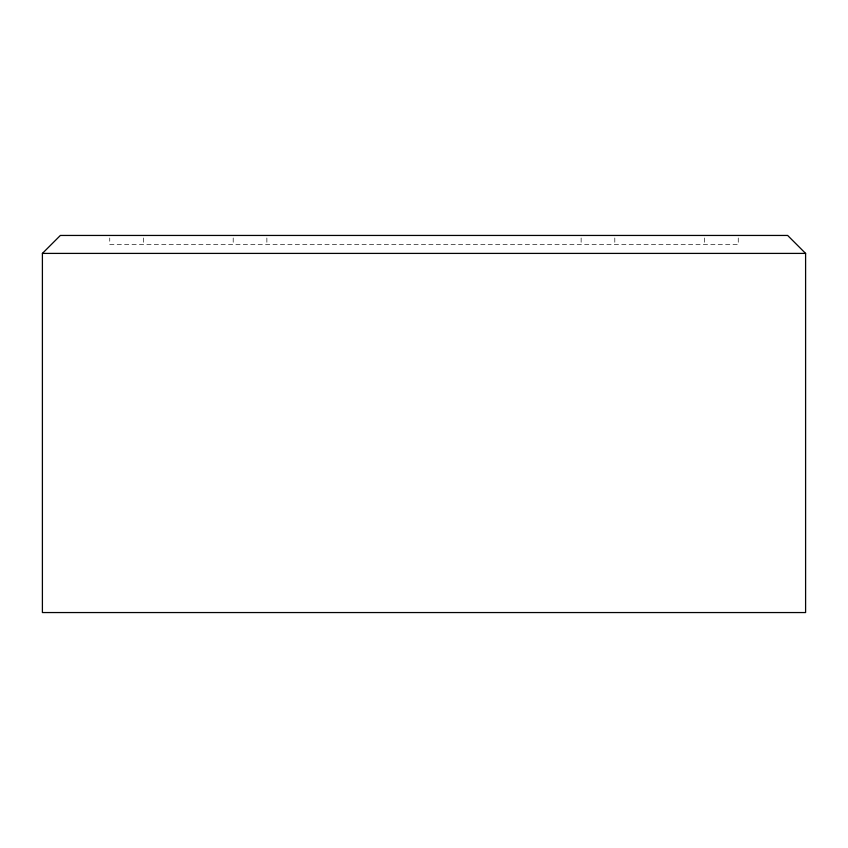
<?xml version="1.0" encoding="UTF-8"?>
<svg xmlns="http://www.w3.org/2000/svg" width="848" height="848" viewBox="0 0 848 848"><rect width="100%" height="100%" fill="white"/><g stroke="black" fill="none" stroke-linecap="round" stroke-linejoin="round"><path stroke-width="0.64" stroke-dasharray="4.24 3.18" d="M738.258 238.012L738.258 244.425L109.742 244.425L109.742 238.012M704.593 238.012L704.593 244.425M614.8 238.012L614.8 244.425M581.134 238.012L581.134 244.425M266.866 238.012L266.866 244.425M233.2 238.012L233.2 244.425M143.407 238.012L143.407 244.425"/><path stroke-width="1.27" d="M42.4 253.404L60.356 235.447L787.644 235.447L805.6 253.404L805.6 612.553L42.4 612.553L42.4 253.404L805.6 253.404"/></g></svg>
